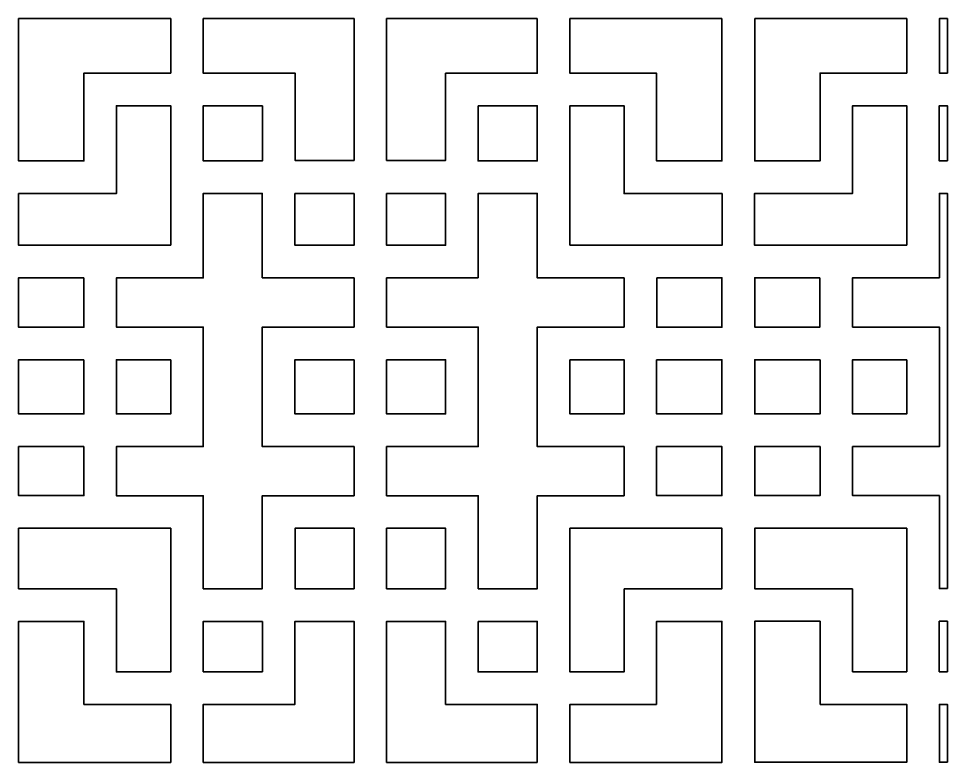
# Model space of a CAD drawing. Header units: centimetres. Extents: x 24 to 482, y -156 to 120.
# Drawn here: x 76.2 to 127.6, y 26.4 to 67.5 of the extents above; entities that cross this region are included whole.
import ezdxf

# ---------------------------------------------------------------- set-up
doc = ezdxf.new("R2010")
doc.units = ezdxf.units.CM
doc.header["$MEASUREMENT"] = 0
doc.layers.add('layer 1', color=7, linetype='Continuous')

msp = doc.modelspace()

# ---------------------------------------------------------------- linework, layer by layer
at = {"layer": 'layer 1', "color": 250, "lineweight": 35}
for points, knots in [([(76.24832, 67.47746), (76.24832, 67.47746), (84.65332, 67.47746), (84.65332, 67.47746), (84.65332, 67.47746), (84.65332, 67.47746), (84.65332, 64.46746), (84.65332, 64.46746), (84.65332, 64.46746), (84.65332, 64.46746), (79.86082, 64.46746), (79.86082, 64.46746), (79.86082, 64.46746), (79.86082, 64.46746), (79.86082, 59.61996), (79.86082, 59.61996), (79.86082, 59.61996), (79.86082, 59.61996), (76.24832, 59.61996), (76.24832, 59.61996), (76.24832, 59.61996), (76.24832, 59.61996), (76.24832, 67.47746), (76.24832, 67.47746)], [0, 0, 0, 0, 0.14285714, 0.14285714, 0.14285714, 0.14285714, 0.28571429, 0.28571429, 0.28571429, 0.28571429, 0.42857143, 0.42857143, 0.42857143, 0.42857143, 0.57142857, 0.57142857, 0.57142857, 0.57142857, 0.71428571, 0.71428571, 0.71428571, 0.71428571, 1, 1, 1, 1]), ([(86.45332, 67.47746), (86.45332, 67.47746), (86.45332, 64.46496), (86.45332, 64.46496), (86.45332, 64.46496), (86.45332, 64.46496), (91.52332, 64.46746), (91.52332, 64.46746), (91.52332, 64.46746), (91.52332, 64.46746), (91.52332, 59.65246), (91.52332, 59.65246), (91.52332, 59.65246), (91.52332, 59.65246), (94.78582, 59.65246), (94.78582, 59.65246), (94.78582, 59.65246), (94.78582, 59.65246), (94.78582, 67.47996), (94.78582, 67.47996), (94.78582, 67.47996), (94.78582, 67.47996), (86.45332, 67.47746), (86.45332, 67.47746)], [0, 0, 0, 0, 0.14285714, 0.14285714, 0.14285714, 0.14285714, 0.28571429, 0.28571429, 0.28571429, 0.28571429, 0.42857143, 0.42857143, 0.42857143, 0.42857143, 0.57142857, 0.57142857, 0.57142857, 0.57142857, 0.71428571, 0.71428571, 0.71428571, 0.71428571, 1, 1, 1, 1]), ([(104.90832, 67.47746), (104.90832, 67.47746), (104.90832, 64.46496), (104.90832, 64.46496), (104.90832, 64.46496), (104.90832, 64.46496), (99.84082, 64.46496), (99.84082, 64.46496), (99.84082, 64.46496), (99.84082, 64.46496), (99.84082, 59.65246), (99.84082, 59.65246), (99.84082, 59.65246), (99.84082, 59.65246), (96.57832, 59.65246), (96.57832, 59.65246), (96.57832, 59.65246), (96.57832, 59.65246), (96.57832, 67.47996), (96.57832, 67.47996), (96.57832, 67.47996), (96.57832, 67.47996), (104.90832, 67.47746), (104.90832, 67.47746)], [0, 0, 0, 0, 0.14285714, 0.14285714, 0.14285714, 0.14285714, 0.28571429, 0.28571429, 0.28571429, 0.28571429, 0.42857143, 0.42857143, 0.42857143, 0.42857143, 0.57142857, 0.57142857, 0.57142857, 0.57142857, 0.71428571, 0.71428571, 0.71428571, 0.71428571, 1, 1, 1, 1]), ([(115.11332, 67.47746), (115.11332, 67.47746), (106.70832, 67.47746), (106.70832, 67.47746), (106.70832, 67.47746), (106.70832, 67.47746), (106.70832, 64.46496), (106.70832, 64.46496), (106.70832, 64.46496), (106.70832, 64.46496), (111.50082, 64.46496), (111.50082, 64.46496), (111.50082, 64.46496), (111.50082, 64.46496), (111.50082, 59.61996), (111.50082, 59.61996), (111.50082, 59.61996), (111.50082, 59.61996), (115.11332, 59.61996), (115.11332, 59.61996), (115.11332, 59.61996), (115.11332, 59.61996), (115.11332, 67.47746), (115.11332, 67.47746)], [0, 0, 0, 0, 0.14285714, 0.14285714, 0.14285714, 0.14285714, 0.28571429, 0.28571429, 0.28571429, 0.28571429, 0.42857143, 0.42857143, 0.42857143, 0.42857143, 0.57142857, 0.57142857, 0.57142857, 0.57142857, 0.71428571, 0.71428571, 0.71428571, 0.71428571, 1, 1, 1, 1]), ([(116.92082, 67.47996), (116.92082, 67.47996), (125.32582, 67.47996), (125.32582, 67.47996), (125.32582, 67.47996), (125.32582, 67.47996), (125.32582, 64.46996), (125.32582, 64.46996), (125.32582, 64.46996), (125.32582, 64.46996), (120.53332, 64.46996), (120.53332, 64.46996), (120.53332, 64.46996), (120.53332, 64.46996), (120.53332, 59.62246), (120.53332, 59.62246), (120.53332, 59.62246), (120.53332, 59.62246), (116.92082, 59.62246), (116.92082, 59.62246), (116.92082, 59.62246), (116.92082, 59.62246), (116.92082, 67.47996), (116.92082, 67.47996)], [0, 0, 0, 0, 0.14285714, 0.14285714, 0.14285714, 0.14285714, 0.28571429, 0.28571429, 0.28571429, 0.28571429, 0.42857143, 0.42857143, 0.42857143, 0.42857143, 0.57142857, 0.57142857, 0.57142857, 0.57142857, 0.71428571, 0.71428571, 0.71428571, 0.71428571, 1, 1, 1, 1]), ([(127.57081, 64.46746), (127.57081, 64.46746), (127.12582, 64.46746), (127.12582, 64.46746), (127.12582, 64.46746), (127.12582, 64.46746), (127.12582, 67.47996), (127.12582, 67.47996), (127.12582, 67.47996), (127.12582, 67.47996), (127.57081, 67.47996), (127.57081, 67.47996), (127.57081, 67.47996), (127.57081, 67.47996), (127.57081, 64.46746), (127.57081, 64.46746)], [0, 0, 0, 0, 0.2, 0.2, 0.2, 0.2, 0.4, 0.4, 0.4, 0.4, 0.6, 0.6, 0.6, 0.6, 1, 1, 1, 1]), ([(84.65332, 54.96246), (84.65332, 54.96246), (84.65332, 62.66747), (84.65332, 62.66747), (84.65332, 62.66747), (84.65332, 62.66747), (81.65832, 62.66747), (81.65832, 62.66747), (81.65832, 62.66747), (81.65832, 62.66747), (81.65832, 57.81996), (81.65832, 57.81996), (81.65832, 57.81996), (81.65832, 57.81996), (76.24832, 57.81996), (76.24832, 57.81996), (76.24832, 57.81996), (76.24832, 57.81996), (76.24832, 54.96246), (76.24832, 54.96246), (76.24832, 54.96246), (76.24832, 54.96246), (84.65332, 54.96246), (84.65332, 54.96246)], [0, 0, 0, 0, 0.14285714, 0.14285714, 0.14285714, 0.14285714, 0.28571429, 0.28571429, 0.28571429, 0.28571429, 0.42857143, 0.42857143, 0.42857143, 0.42857143, 0.57142857, 0.57142857, 0.57142857, 0.57142857, 0.71428571, 0.71428571, 0.71428571, 0.71428571, 1, 1, 1, 1]), ([(89.72082, 62.66496), (89.72082, 62.66496), (86.45082, 62.66496), (86.45082, 62.66496), (86.45082, 62.66496), (86.45082, 62.66496), (86.45082, 59.61996), (86.45082, 59.61996), (86.45082, 59.61996), (86.45082, 59.61996), (89.72082, 59.61996), (89.72082, 59.61996), (89.72082, 59.61996), (89.72082, 59.61996), (89.72082, 62.66496), (89.72082, 62.66496)], [0, 0, 0, 0, 0.2, 0.2, 0.2, 0.2, 0.4, 0.4, 0.4, 0.4, 0.6, 0.6, 0.6, 0.6, 1, 1, 1, 1]), ([(101.64082, 62.66496), (101.64082, 62.66496), (104.91082, 62.66496), (104.91082, 62.66496), (104.91082, 62.66496), (104.91082, 62.66496), (104.91082, 59.61996), (104.91082, 59.61996), (104.91082, 59.61996), (104.91082, 59.61996), (101.64082, 59.61996), (101.64082, 59.61996), (101.64082, 59.61996), (101.64082, 59.61996), (101.64082, 62.66496), (101.64082, 62.66496)], [0, 0, 0, 0, 0.2, 0.2, 0.2, 0.2, 0.4, 0.4, 0.4, 0.4, 0.6, 0.6, 0.6, 0.6, 1, 1, 1, 1]), ([(106.70832, 54.96246), (106.70832, 54.96246), (106.70832, 62.66747), (106.70832, 62.66747), (106.70832, 62.66747), (106.70832, 62.66747), (109.70331, 62.66747), (109.70331, 62.66747), (109.70331, 62.66747), (109.70331, 62.66747), (109.70331, 57.81996), (109.70331, 57.81996), (109.70331, 57.81996), (109.70331, 57.81996), (115.11582, 57.81996), (115.11582, 57.81996), (115.11582, 57.81996), (115.11582, 57.81996), (115.11582, 54.96246), (115.11582, 54.96246), (115.11582, 54.96246), (115.11582, 54.96246), (106.70832, 54.96246), (106.70832, 54.96246)], [0, 0, 0, 0, 0.14285714, 0.14285714, 0.14285714, 0.14285714, 0.28571429, 0.28571429, 0.28571429, 0.28571429, 0.42857143, 0.42857143, 0.42857143, 0.42857143, 0.57142857, 0.57142857, 0.57142857, 0.57142857, 0.71428571, 0.71428571, 0.71428571, 0.71428571, 1, 1, 1, 1]), ([(125.32582, 54.96496), (125.32582, 54.96496), (125.32582, 62.66996), (125.32582, 62.66996), (125.32582, 62.66996), (125.32582, 62.66996), (122.33081, 62.66996), (122.33081, 62.66996), (122.33081, 62.66996), (122.33081, 62.66996), (122.33081, 57.82246), (122.33081, 57.82246), (122.33081, 57.82246), (122.33081, 57.82246), (116.91832, 57.82246), (116.91832, 57.82246), (116.91832, 57.82246), (116.91832, 57.82246), (116.91832, 54.96747), (116.91832, 54.96747), (116.91832, 54.96747), (116.91832, 54.96747), (125.32582, 54.96496), (125.32582, 54.96496)], [0, 0, 0, 0, 0.14285714, 0.14285714, 0.14285714, 0.14285714, 0.28571429, 0.28571429, 0.28571429, 0.28571429, 0.42857143, 0.42857143, 0.42857143, 0.42857143, 0.57142857, 0.57142857, 0.57142857, 0.57142857, 0.71428571, 0.71428571, 0.71428571, 0.71428571, 1, 1, 1, 1]), ([(127.57081, 59.62246), (127.57081, 59.62246), (127.12332, 59.62246), (127.12332, 59.62246), (127.12332, 59.62246), (127.12332, 59.62246), (127.12332, 62.66747), (127.12332, 62.66747), (127.12332, 62.66747), (127.12332, 62.66747), (127.57081, 62.66747), (127.57081, 62.66747), (127.57081, 62.66747), (127.57081, 62.66747), (127.57081, 59.62246), (127.57081, 59.62246)], [0, 0, 0, 0, 0.2, 0.2, 0.2, 0.2, 0.4, 0.4, 0.4, 0.4, 0.6, 0.6, 0.6, 0.6, 1, 1, 1, 1]), ([(89.71582, 53.16247), (89.71582, 53.16247), (94.78582, 53.16247), (94.78582, 53.16247), (94.78582, 53.16247), (94.78582, 53.16247), (94.78582, 50.44246), (94.78582, 50.44246), (94.78582, 50.44246), (94.78582, 50.44246), (89.71582, 50.44246), (89.71582, 50.44246), (89.71582, 50.44246), (89.71582, 50.44246), (89.71582, 43.84746), (89.71582, 43.84746), (89.71582, 43.84746), (89.71582, 43.84746), (94.78582, 43.84746), (94.78582, 43.84746), (94.78582, 43.84746), (94.78582, 43.84746), (94.78582, 41.13496), (94.78582, 41.13496), (94.78582, 41.13496), (94.78582, 41.13496), (89.71582, 41.13496), (89.71582, 41.13496), (89.71582, 41.13496), (89.71582, 41.13496), (89.71582, 35.99996), (89.71582, 35.99996), (89.71582, 35.99996), (89.71582, 35.99996), (86.45582, 35.99996), (86.45582, 35.99996), (86.45582, 35.99996), (86.45582, 35.99996), (86.45582, 41.13496), (86.45582, 41.13496), (86.45582, 41.13496), (86.45582, 41.13496), (81.65832, 41.13496), (81.65832, 41.13496), (81.65832, 41.13496), (81.65832, 41.13496), (81.65832, 43.84746), (81.65832, 43.84746), (81.65832, 43.84746), (81.65832, 43.84746), (86.45582, 43.84746), (86.45582, 43.84746), (86.45582, 43.84746), (86.45582, 43.84746), (86.45582, 50.44246), (86.45582, 50.44246), (86.45582, 50.44246), (86.45582, 50.44246), (81.65832, 50.44246), (81.65832, 50.44246), (81.65832, 50.44246), (81.65832, 50.44246), (81.65832, 53.16247), (81.65832, 53.16247), (81.65832, 53.16247), (81.65832, 53.16247), (86.45582, 53.16247), (86.45582, 53.16247), (86.45582, 53.16247), (86.45582, 53.16247), (86.45582, 57.82497), (86.45582, 57.82497), (86.45582, 57.82497), (86.45582, 57.82497), (89.71582, 57.82497), (89.71582, 57.82497), (89.71582, 57.82497), (89.71582, 57.82497), (89.71582, 53.16247), (89.71582, 53.16247)], [0, 0, 0, 0, 0.04761905, 0.04761905, 0.04761905, 0.04761905, 0.0952381, 0.0952381, 0.0952381, 0.0952381, 0.14285714, 0.14285714, 0.14285714, 0.14285714, 0.19047619, 0.19047619, 0.19047619, 0.19047619, 0.23809524, 0.23809524, 0.23809524, 0.23809524, 0.28571429, 0.28571429, 0.28571429, 0.28571429, 0.33333333, 0.33333333, 0.33333333, 0.33333333, 0.38095238, 0.38095238, 0.38095238, 0.38095238, 0.42857143, 0.42857143, 0.42857143, 0.42857143, 0.47619048, 0.47619048, 0.47619048, 0.47619048, 0.52380952, 0.52380952, 0.52380952, 0.52380952, 0.57142857, 0.57142857, 0.57142857, 0.57142857, 0.61904762, 0.61904762, 0.61904762, 0.61904762, 0.66666667, 0.66666667, 0.66666667, 0.66666667, 0.71428571, 0.71428571, 0.71428571, 0.71428571, 0.76190476, 0.76190476, 0.76190476, 0.76190476, 0.80952381, 0.80952381, 0.80952381, 0.80952381, 0.85714286, 0.85714286, 0.85714286, 0.85714286, 0.9047619, 0.9047619, 0.9047619, 0.9047619, 1, 1, 1, 1]), ([(94.78582, 57.81996), (94.78582, 57.81996), (91.51832, 57.81996), (91.51832, 57.81996), (91.51832, 57.81996), (91.51832, 57.81996), (91.51832, 54.96246), (91.51832, 54.96246), (91.51832, 54.96246), (91.51832, 54.96246), (94.78582, 54.96246), (94.78582, 54.96246), (94.78582, 54.96246), (94.78582, 54.96246), (94.78582, 57.81996), (94.78582, 57.81996)], [0, 0, 0, 0, 0.2, 0.2, 0.2, 0.2, 0.4, 0.4, 0.4, 0.4, 0.6, 0.6, 0.6, 0.6, 1, 1, 1, 1]), ([(101.64582, 53.16247), (101.64582, 53.16247), (96.57832, 53.16247), (96.57832, 53.16247), (96.57832, 53.16247), (96.57832, 53.16247), (96.57832, 50.44246), (96.57832, 50.44246), (96.57832, 50.44246), (96.57832, 50.44246), (101.64582, 50.44246), (101.64582, 50.44246), (101.64582, 50.44246), (101.64582, 50.44246), (101.64582, 43.84746), (101.64582, 43.84746), (101.64582, 43.84746), (101.64582, 43.84746), (96.57832, 43.84746), (96.57832, 43.84746), (96.57832, 43.84746), (96.57832, 43.84746), (96.57832, 41.13496), (96.57832, 41.13496), (96.57832, 41.13496), (96.57832, 41.13496), (101.64582, 41.13496), (101.64582, 41.13496), (101.64582, 41.13496), (101.64582, 41.13496), (101.64582, 35.99746), (101.64582, 35.99746), (101.64582, 35.99746), (101.64582, 35.99746), (104.90832, 35.99746), (104.90832, 35.99746), (104.90832, 35.99746), (104.90832, 35.99746), (104.90832, 41.13496), (104.90832, 41.13496), (104.90832, 41.13496), (104.90832, 41.13496), (109.70331, 41.13496), (109.70331, 41.13496), (109.70331, 41.13496), (109.70331, 41.13496), (109.70331, 43.84746), (109.70331, 43.84746), (109.70331, 43.84746), (109.70331, 43.84746), (104.90832, 43.84746), (104.90832, 43.84746), (104.90832, 43.84746), (104.90832, 43.84746), (104.90832, 50.44246), (104.90832, 50.44246), (104.90832, 50.44246), (104.90832, 50.44246), (109.70331, 50.44246), (109.70331, 50.44246), (109.70331, 50.44246), (109.70331, 50.44246), (109.70331, 53.16247), (109.70331, 53.16247), (109.70331, 53.16247), (109.70331, 53.16247), (104.90832, 53.16247), (104.90832, 53.16247), (104.90832, 53.16247), (104.90832, 53.16247), (104.90832, 57.82246), (104.90832, 57.82246), (104.90832, 57.82246), (104.90832, 57.82246), (101.64582, 57.82246), (101.64582, 57.82246), (101.64582, 57.82246), (101.64582, 57.82246), (101.64582, 53.16247), (101.64582, 53.16247)], [0, 0, 0, 0, 0.04761905, 0.04761905, 0.04761905, 0.04761905, 0.0952381, 0.0952381, 0.0952381, 0.0952381, 0.14285714, 0.14285714, 0.14285714, 0.14285714, 0.19047619, 0.19047619, 0.19047619, 0.19047619, 0.23809524, 0.23809524, 0.23809524, 0.23809524, 0.28571429, 0.28571429, 0.28571429, 0.28571429, 0.33333333, 0.33333333, 0.33333333, 0.33333333, 0.38095238, 0.38095238, 0.38095238, 0.38095238, 0.42857143, 0.42857143, 0.42857143, 0.42857143, 0.47619048, 0.47619048, 0.47619048, 0.47619048, 0.52380952, 0.52380952, 0.52380952, 0.52380952, 0.57142857, 0.57142857, 0.57142857, 0.57142857, 0.61904762, 0.61904762, 0.61904762, 0.61904762, 0.66666667, 0.66666667, 0.66666667, 0.66666667, 0.71428571, 0.71428571, 0.71428571, 0.71428571, 0.76190476, 0.76190476, 0.76190476, 0.76190476, 0.80952381, 0.80952381, 0.80952381, 0.80952381, 0.85714286, 0.85714286, 0.85714286, 0.85714286, 0.9047619, 0.9047619, 0.9047619, 0.9047619, 1, 1, 1, 1]), ([(96.57832, 57.81996), (96.57832, 57.81996), (99.84332, 57.81996), (99.84332, 57.81996), (99.84332, 57.81996), (99.84332, 57.81996), (99.84332, 54.96246), (99.84332, 54.96246), (99.84332, 54.96246), (99.84332, 54.96246), (96.57832, 54.96246), (96.57832, 54.96246), (96.57832, 54.96246), (96.57832, 54.96246), (96.57832, 57.81996), (96.57832, 57.81996)], [0, 0, 0, 0, 0.2, 0.2, 0.2, 0.2, 0.4, 0.4, 0.4, 0.4, 0.6, 0.6, 0.6, 0.6, 1, 1, 1, 1]), ([(127.57081, 36.00246), (127.57081, 36.00246), (127.12582, 36.00246), (127.12582, 36.00246), (127.12582, 36.00246), (127.12582, 36.00246), (127.12582, 41.13996), (127.12582, 41.13996), (127.12582, 41.13996), (127.12582, 41.13996), (122.33081, 41.13996), (122.33081, 41.13996), (122.33081, 41.13996), (122.33081, 41.13996), (122.33081, 43.84996), (122.33081, 43.84996), (122.33081, 43.84996), (122.33081, 43.84996), (127.12582, 43.84996), (127.12582, 43.84996), (127.12582, 43.84996), (127.12582, 43.84996), (127.12582, 50.44496), (127.12582, 50.44496), (127.12582, 50.44496), (127.12582, 50.44496), (122.33081, 50.44496), (122.33081, 50.44496), (122.33081, 50.44496), (122.33081, 50.44496), (122.33081, 53.16496), (122.33081, 53.16496), (122.33081, 53.16496), (122.33081, 53.16496), (127.12582, 53.16496), (127.12582, 53.16496), (127.12582, 53.16496), (127.12582, 53.16496), (127.12582, 57.82746), (127.12582, 57.82746), (127.12582, 57.82746), (127.12582, 57.82746), (127.57081, 57.82746), (127.57081, 57.82746), (127.57081, 57.82746), (127.57081, 57.82746), (127.57081, 36.00246), (127.57081, 36.00246)], [0, 0, 0, 0, 0.07692308, 0.07692308, 0.07692308, 0.07692308, 0.15384615, 0.15384615, 0.15384615, 0.15384615, 0.23076923, 0.23076923, 0.23076923, 0.23076923, 0.30769231, 0.30769231, 0.30769231, 0.30769231, 0.38461538, 0.38461538, 0.38461538, 0.38461538, 0.46153846, 0.46153846, 0.46153846, 0.46153846, 0.53846154, 0.53846154, 0.53846154, 0.53846154, 0.61538462, 0.61538462, 0.61538462, 0.61538462, 0.69230769, 0.69230769, 0.69230769, 0.69230769, 0.76923077, 0.76923077, 0.76923077, 0.76923077, 0.84615385, 0.84615385, 0.84615385, 0.84615385, 1, 1, 1, 1]), ([(79.85832, 53.16746), (79.85832, 53.16746), (76.24832, 53.16746), (76.24832, 53.16746), (76.24832, 53.16746), (76.24832, 53.16746), (76.24832, 50.43996), (76.24832, 50.43996), (76.24832, 50.43996), (76.24832, 50.43996), (79.85832, 50.43996), (79.85832, 50.43996), (79.85832, 50.43996), (79.85832, 50.43996), (79.85832, 53.16746), (79.85832, 53.16746)], [0, 0, 0, 0, 0.2, 0.2, 0.2, 0.2, 0.4, 0.4, 0.4, 0.4, 0.6, 0.6, 0.6, 0.6, 1, 1, 1, 1]), ([(111.50582, 53.16746), (111.50582, 53.16746), (115.11332, 53.16746), (115.11332, 53.16746), (115.11332, 53.16746), (115.11332, 53.16746), (115.11332, 50.43996), (115.11332, 50.43996), (115.11332, 50.43996), (115.11332, 50.43996), (111.50582, 50.43996), (111.50582, 50.43996), (111.50582, 50.43996), (111.50582, 50.43996), (111.50582, 53.16746), (111.50582, 53.16746)], [0, 0, 0, 0, 0.2, 0.2, 0.2, 0.2, 0.4, 0.4, 0.4, 0.4, 0.6, 0.6, 0.6, 0.6, 1, 1, 1, 1]), ([(120.52832, 53.16996), (120.52832, 53.16996), (116.92082, 53.16996), (116.92082, 53.16996), (116.92082, 53.16996), (116.92082, 53.16996), (116.92082, 50.44496), (116.92082, 50.44496), (116.92082, 50.44496), (116.92082, 50.44496), (120.52832, 50.44496), (120.52832, 50.44496), (120.52832, 50.44496), (120.52832, 50.44496), (120.52832, 53.16996), (120.52832, 53.16996)], [0, 0, 0, 0, 0.2, 0.2, 0.2, 0.2, 0.4, 0.4, 0.4, 0.4, 0.6, 0.6, 0.6, 0.6, 1, 1, 1, 1]), ([(79.85832, 48.64246), (79.85832, 48.64246), (76.24832, 48.64246), (76.24832, 48.64246), (76.24832, 48.64246), (76.24832, 48.64246), (76.24832, 45.64996), (76.24832, 45.64996), (76.24832, 45.64996), (76.24832, 45.64996), (79.85832, 45.64996), (79.85832, 45.64996), (79.85832, 45.64996), (79.85832, 45.64996), (79.85832, 48.64246), (79.85832, 48.64246)], [0, 0, 0, 0, 0.2, 0.2, 0.2, 0.2, 0.4, 0.4, 0.4, 0.4, 0.6, 0.6, 0.6, 0.6, 1, 1, 1, 1]), ([(84.65332, 48.64246), (84.65332, 48.64246), (81.65832, 48.64246), (81.65832, 48.64246), (81.65832, 48.64246), (81.65832, 48.64246), (81.65832, 45.64746), (81.65832, 45.64746), (81.65832, 45.64746), (81.65832, 45.64746), (84.65332, 45.64746), (84.65332, 45.64746), (84.65332, 45.64746), (84.65332, 45.64746), (84.65332, 48.64246), (84.65332, 48.64246)], [0, 0, 0, 0, 0.2, 0.2, 0.2, 0.2, 0.4, 0.4, 0.4, 0.4, 0.6, 0.6, 0.6, 0.6, 1, 1, 1, 1]), ([(94.78582, 48.64246), (94.78582, 48.64246), (91.51832, 48.64246), (91.51832, 48.64246), (91.51832, 48.64246), (91.51832, 48.64246), (91.51832, 45.64746), (91.51832, 45.64746), (91.51832, 45.64746), (91.51832, 45.64746), (94.78582, 45.64746), (94.78582, 45.64746), (94.78582, 45.64746), (94.78582, 45.64746), (94.78582, 48.64246), (94.78582, 48.64246)], [0, 0, 0, 0, 0.2, 0.2, 0.2, 0.2, 0.4, 0.4, 0.4, 0.4, 0.6, 0.6, 0.6, 0.6, 1, 1, 1, 1]), ([(96.57832, 48.64246), (96.57832, 48.64246), (99.84332, 48.64246), (99.84332, 48.64246), (99.84332, 48.64246), (99.84332, 48.64246), (99.84332, 45.64746), (99.84332, 45.64746), (99.84332, 45.64746), (99.84332, 45.64746), (96.57832, 45.64746), (96.57832, 45.64746), (96.57832, 45.64746), (96.57832, 45.64746), (96.57832, 48.64246), (96.57832, 48.64246)], [0, 0, 0, 0, 0.2, 0.2, 0.2, 0.2, 0.4, 0.4, 0.4, 0.4, 0.6, 0.6, 0.6, 0.6, 1, 1, 1, 1]), ([(106.70832, 48.64246), (106.70832, 48.64246), (109.70331, 48.64246), (109.70331, 48.64246), (109.70331, 48.64246), (109.70331, 48.64246), (109.70331, 45.64746), (109.70331, 45.64746), (109.70331, 45.64746), (109.70331, 45.64746), (106.70832, 45.64746), (106.70832, 45.64746), (106.70832, 45.64746), (106.70832, 45.64746), (106.70832, 48.64246), (106.70832, 48.64246)], [0, 0, 0, 0, 0.2, 0.2, 0.2, 0.2, 0.4, 0.4, 0.4, 0.4, 0.6, 0.6, 0.6, 0.6, 1, 1, 1, 1]), ([(111.50332, 48.64246), (111.50332, 48.64246), (115.11332, 48.64246), (115.11332, 48.64246), (115.11332, 48.64246), (115.11332, 48.64246), (115.11332, 45.64996), (115.11332, 45.64996), (115.11332, 45.64996), (115.11332, 45.64996), (111.50332, 45.64996), (111.50332, 45.64996), (111.50332, 45.64996), (111.50332, 45.64996), (111.50332, 48.64246), (111.50332, 48.64246)], [0, 0, 0, 0, 0.2, 0.2, 0.2, 0.2, 0.4, 0.4, 0.4, 0.4, 0.6, 0.6, 0.6, 0.6, 1, 1, 1, 1]), ([(120.53082, 48.64496), (120.53082, 48.64496), (116.92082, 48.64496), (116.92082, 48.64496), (116.92082, 48.64496), (116.92082, 48.64496), (116.92082, 45.65246), (116.92082, 45.65246), (116.92082, 45.65246), (116.92082, 45.65246), (120.53082, 45.65246), (120.53082, 45.65246), (120.53082, 45.65246), (120.53082, 45.65246), (120.53082, 48.64496), (120.53082, 48.64496)], [0, 0, 0, 0, 0.2, 0.2, 0.2, 0.2, 0.4, 0.4, 0.4, 0.4, 0.6, 0.6, 0.6, 0.6, 1, 1, 1, 1]), ([(125.32582, 48.64496), (125.32582, 48.64496), (122.33081, 48.64496), (122.33081, 48.64496), (122.33081, 48.64496), (122.33081, 48.64496), (122.33081, 45.64996), (122.33081, 45.64996), (122.33081, 45.64996), (122.33081, 45.64996), (125.32582, 45.64996), (125.32582, 45.64996), (125.32582, 45.64996), (125.32582, 45.64996), (125.32582, 48.64496), (125.32582, 48.64496)], [0, 0, 0, 0, 0.2, 0.2, 0.2, 0.2, 0.4, 0.4, 0.4, 0.4, 0.6, 0.6, 0.6, 0.6, 1, 1, 1, 1]), ([(79.86082, 43.84996), (79.86082, 43.84996), (76.24832, 43.84996), (76.24832, 43.84996), (76.24832, 43.84996), (76.24832, 43.84996), (76.24832, 41.13746), (76.24832, 41.13746), (76.24832, 41.13746), (76.24832, 41.13746), (79.86082, 41.13746), (79.86082, 41.13746), (79.86082, 41.13746), (79.86082, 41.13746), (79.86082, 43.84996), (79.86082, 43.84996)], [0, 0, 0, 0, 0.2, 0.2, 0.2, 0.2, 0.4, 0.4, 0.4, 0.4, 0.6, 0.6, 0.6, 0.6, 1, 1, 1, 1]), ([(111.50082, 43.84996), (111.50082, 43.84996), (115.11332, 43.84996), (115.11332, 43.84996), (115.11332, 43.84996), (115.11332, 43.84996), (115.11332, 41.13746), (115.11332, 41.13746), (115.11332, 41.13746), (115.11332, 41.13746), (111.50082, 41.13746), (111.50082, 41.13746), (111.50082, 41.13746), (111.50082, 41.13746), (111.50082, 43.84996), (111.50082, 43.84996)], [0, 0, 0, 0, 0.2, 0.2, 0.2, 0.2, 0.4, 0.4, 0.4, 0.4, 0.6, 0.6, 0.6, 0.6, 1, 1, 1, 1]), ([(120.53332, 43.85246), (120.53332, 43.85246), (116.92082, 43.85246), (116.92082, 43.85246), (116.92082, 43.85246), (116.92082, 43.85246), (116.92082, 41.13996), (116.92082, 41.13996), (116.92082, 41.13996), (116.92082, 41.13996), (120.53332, 41.13996), (120.53332, 41.13996), (120.53332, 41.13996), (120.53332, 41.13996), (120.53332, 43.85246), (120.53332, 43.85246)], [0, 0, 0, 0, 0.2, 0.2, 0.2, 0.2, 0.4, 0.4, 0.4, 0.4, 0.6, 0.6, 0.6, 0.6, 1, 1, 1, 1]), ([(81.65832, 35.99746), (81.65832, 35.99746), (81.65832, 31.40746), (81.65832, 31.40746), (81.65832, 31.40746), (81.65832, 31.40746), (84.65332, 31.40746), (84.65332, 31.40746), (84.65332, 31.40746), (84.65332, 31.40746), (84.65332, 39.33496), (84.65332, 39.33496), (84.65332, 39.33496), (84.65332, 39.33496), (76.24832, 39.33496), (76.24832, 39.33496), (76.24832, 39.33496), (76.24832, 39.33496), (76.24832, 35.99746), (76.24832, 35.99746), (76.24832, 35.99746), (76.24832, 35.99746), (81.65832, 35.99746), (81.65832, 35.99746)], [0, 0, 0, 0, 0.14285714, 0.14285714, 0.14285714, 0.14285714, 0.28571429, 0.28571429, 0.28571429, 0.28571429, 0.42857143, 0.42857143, 0.42857143, 0.42857143, 0.57142857, 0.57142857, 0.57142857, 0.57142857, 0.71428571, 0.71428571, 0.71428571, 0.71428571, 1, 1, 1, 1]), ([(94.78582, 39.33496), (94.78582, 39.33496), (91.52332, 39.33496), (91.52332, 39.33496), (91.52332, 39.33496), (91.52332, 39.33496), (91.52332, 35.99746), (91.52332, 35.99746), (91.52332, 35.99746), (91.52332, 35.99746), (94.78582, 35.99746), (94.78582, 35.99746), (94.78582, 35.99746), (94.78582, 35.99746), (94.78582, 39.33496), (94.78582, 39.33496)], [0, 0, 0, 0, 0.2, 0.2, 0.2, 0.2, 0.4, 0.4, 0.4, 0.4, 0.6, 0.6, 0.6, 0.6, 1, 1, 1, 1]), ([(96.57832, 39.33496), (96.57832, 39.33496), (99.84082, 39.33496), (99.84082, 39.33496), (99.84082, 39.33496), (99.84082, 39.33496), (99.84082, 35.99746), (99.84082, 35.99746), (99.84082, 35.99746), (99.84082, 35.99746), (96.57832, 35.99746), (96.57832, 35.99746), (96.57832, 35.99746), (96.57832, 35.99746), (96.57832, 39.33496), (96.57832, 39.33496)], [0, 0, 0, 0, 0.2, 0.2, 0.2, 0.2, 0.4, 0.4, 0.4, 0.4, 0.6, 0.6, 0.6, 0.6, 1, 1, 1, 1]), ([(109.70331, 35.99746), (109.70331, 35.99746), (109.70331, 31.40746), (109.70331, 31.40746), (109.70331, 31.40746), (109.70331, 31.40746), (106.70832, 31.40746), (106.70832, 31.40746), (106.70832, 31.40746), (106.70832, 31.40746), (106.70832, 39.33496), (106.70832, 39.33496), (106.70832, 39.33496), (106.70832, 39.33496), (115.11332, 39.33496), (115.11332, 39.33496), (115.11332, 39.33496), (115.11332, 39.33496), (115.11332, 35.99746), (115.11332, 35.99746), (115.11332, 35.99746), (115.11332, 35.99746), (109.70331, 35.99746), (109.70331, 35.99746)], [0, 0, 0, 0, 0.14285714, 0.14285714, 0.14285714, 0.14285714, 0.28571429, 0.28571429, 0.28571429, 0.28571429, 0.42857143, 0.42857143, 0.42857143, 0.42857143, 0.57142857, 0.57142857, 0.57142857, 0.57142857, 0.71428571, 0.71428571, 0.71428571, 0.71428571, 1, 1, 1, 1]), ([(122.33081, 35.99996), (122.33081, 35.99996), (122.33081, 31.41246), (122.33081, 31.41246), (122.33081, 31.41246), (122.33081, 31.41246), (125.32582, 31.41246), (125.32582, 31.41246), (125.32582, 31.41246), (125.32582, 31.41246), (125.32582, 39.33746), (125.32582, 39.33746), (125.32582, 39.33746), (125.32582, 39.33746), (116.92082, 39.33746), (116.92082, 39.33746), (116.92082, 39.33746), (116.92082, 39.33746), (116.92082, 35.99996), (116.92082, 35.99996), (116.92082, 35.99996), (116.92082, 35.99996), (122.33081, 35.99996), (122.33081, 35.99996)], [0, 0, 0, 0, 0.14285714, 0.14285714, 0.14285714, 0.14285714, 0.28571429, 0.28571429, 0.28571429, 0.28571429, 0.42857143, 0.42857143, 0.42857143, 0.42857143, 0.57142857, 0.57142857, 0.57142857, 0.57142857, 0.71428571, 0.71428571, 0.71428571, 0.71428571, 1, 1, 1, 1]), ([(79.85832, 29.60996), (79.85832, 29.60996), (79.86082, 34.19747), (79.86082, 34.19747), (79.86082, 34.19747), (79.86082, 34.19747), (76.24832, 34.19747), (76.24832, 34.19747), (76.24832, 34.19747), (76.24832, 34.19747), (76.24832, 26.40746), (76.24832, 26.40746), (76.24832, 26.40746), (76.24832, 26.40746), (84.65332, 26.40746), (84.65332, 26.40746), (84.65332, 26.40746), (84.65332, 26.40746), (84.65332, 29.60996), (84.65332, 29.60996), (84.65332, 29.60996), (84.65332, 29.60996), (79.85832, 29.60996), (79.85832, 29.60996)], [0, 0, 0, 0, 0.14285714, 0.14285714, 0.14285714, 0.14285714, 0.28571429, 0.28571429, 0.28571429, 0.28571429, 0.42857143, 0.42857143, 0.42857143, 0.42857143, 0.57142857, 0.57142857, 0.57142857, 0.57142857, 0.71428571, 0.71428571, 0.71428571, 0.71428571, 1, 1, 1, 1]), ([(86.45332, 26.40746), (86.45332, 26.40746), (86.45332, 29.60996), (86.45332, 29.60996), (86.45332, 29.60996), (86.45332, 29.60996), (91.51832, 29.60996), (91.51832, 29.60996), (91.51832, 29.60996), (91.51832, 29.60996), (91.51832, 34.19747), (91.51832, 34.19747), (91.51832, 34.19747), (91.51832, 34.19747), (94.78582, 34.19747), (94.78582, 34.19747), (94.78582, 34.19747), (94.78582, 34.19747), (94.78582, 26.40996), (94.78582, 26.40996), (94.78582, 26.40996), (94.78582, 26.40996), (86.45332, 26.40746), (86.45332, 26.40746)], [0, 0, 0, 0, 0.14285714, 0.14285714, 0.14285714, 0.14285714, 0.28571429, 0.28571429, 0.28571429, 0.28571429, 0.42857143, 0.42857143, 0.42857143, 0.42857143, 0.57142857, 0.57142857, 0.57142857, 0.57142857, 0.71428571, 0.71428571, 0.71428571, 0.71428571, 1, 1, 1, 1]), ([(89.72332, 34.19747), (89.72332, 34.19747), (86.45332, 34.19747), (86.45332, 34.19747), (86.45332, 34.19747), (86.45332, 34.19747), (86.45332, 31.40996), (86.45332, 31.40996), (86.45332, 31.40996), (86.45332, 31.40996), (89.72332, 31.40996), (89.72332, 31.40996), (89.72332, 31.40996), (89.72332, 31.40996), (89.72332, 34.19747), (89.72332, 34.19747)], [0, 0, 0, 0, 0.2, 0.2, 0.2, 0.2, 0.4, 0.4, 0.4, 0.4, 0.6, 0.6, 0.6, 0.6, 1, 1, 1, 1]), ([(104.90832, 26.40746), (104.90832, 26.40746), (104.90832, 29.60996), (104.90832, 29.60996), (104.90832, 29.60996), (104.90832, 29.60996), (99.84332, 29.60746), (99.84332, 29.60746), (99.84332, 29.60746), (99.84332, 29.60746), (99.84332, 34.19747), (99.84332, 34.19747), (99.84332, 34.19747), (99.84332, 34.19747), (96.57832, 34.19747), (96.57832, 34.19747), (96.57832, 34.19747), (96.57832, 34.19747), (96.57832, 26.40746), (96.57832, 26.40746), (96.57832, 26.40746), (96.57832, 26.40746), (104.90832, 26.40746), (104.90832, 26.40746)], [0, 0, 0, 0, 0.14285714, 0.14285714, 0.14285714, 0.14285714, 0.28571429, 0.28571429, 0.28571429, 0.28571429, 0.42857143, 0.42857143, 0.42857143, 0.42857143, 0.57142857, 0.57142857, 0.57142857, 0.57142857, 0.71428571, 0.71428571, 0.71428571, 0.71428571, 1, 1, 1, 1]), ([(101.64082, 34.19747), (101.64082, 34.19747), (104.91082, 34.19747), (104.91082, 34.19747), (104.91082, 34.19747), (104.91082, 34.19747), (104.91082, 31.40746), (104.91082, 31.40746), (104.91082, 31.40746), (104.91082, 31.40746), (101.64082, 31.40746), (101.64082, 31.40746), (101.64082, 31.40746), (101.64082, 31.40746), (101.64082, 34.19747), (101.64082, 34.19747)], [0, 0, 0, 0, 0.2, 0.2, 0.2, 0.2, 0.4, 0.4, 0.4, 0.4, 0.6, 0.6, 0.6, 0.6, 1, 1, 1, 1]), ([(111.50332, 29.60996), (111.50332, 29.60996), (111.50332, 34.19747), (111.50332, 34.19747), (111.50332, 34.19747), (111.50332, 34.19747), (115.11332, 34.19747), (115.11332, 34.19747), (115.11332, 34.19747), (115.11332, 34.19747), (115.11332, 26.40746), (115.11332, 26.40746), (115.11332, 26.40746), (115.11332, 26.40746), (106.70832, 26.40746), (106.70832, 26.40746), (106.70832, 26.40746), (106.70832, 26.40746), (106.70832, 29.60996), (106.70832, 29.60996), (106.70832, 29.60996), (106.70832, 29.60996), (111.50332, 29.60996), (111.50332, 29.60996)], [0, 0, 0, 0, 0.14285714, 0.14285714, 0.14285714, 0.14285714, 0.28571429, 0.28571429, 0.28571429, 0.28571429, 0.42857143, 0.42857143, 0.42857143, 0.42857143, 0.57142857, 0.57142857, 0.57142857, 0.57142857, 0.71428571, 0.71428571, 0.71428571, 0.71428571, 1, 1, 1, 1]), ([(120.53082, 29.61246), (120.53082, 29.61246), (120.53082, 34.19997), (120.53082, 34.19997), (120.53082, 34.19997), (120.53082, 34.19997), (116.92082, 34.19997), (116.92082, 34.19997), (116.92082, 34.19997), (116.92082, 34.19997), (116.92082, 26.41247), (116.92082, 26.41247), (116.92082, 26.41247), (116.92082, 26.41247), (125.32582, 26.41247), (125.32582, 26.41247), (125.32582, 26.41247), (125.32582, 26.41247), (125.32582, 29.61246), (125.32582, 29.61246), (125.32582, 29.61246), (125.32582, 29.61246), (120.53082, 29.61246), (120.53082, 29.61246)], [0, 0, 0, 0, 0.14285714, 0.14285714, 0.14285714, 0.14285714, 0.28571429, 0.28571429, 0.28571429, 0.28571429, 0.42857143, 0.42857143, 0.42857143, 0.42857143, 0.57142857, 0.57142857, 0.57142857, 0.57142857, 0.71428571, 0.71428571, 0.71428571, 0.71428571, 1, 1, 1, 1]), ([(127.57081, 31.41246), (127.57081, 31.41246), (127.12332, 31.41246), (127.12332, 31.41246), (127.12332, 31.41246), (127.12332, 31.41246), (127.12332, 34.19997), (127.12332, 34.19997), (127.12332, 34.19997), (127.12332, 34.19997), (127.57081, 34.19997), (127.57081, 34.19997), (127.57081, 34.19997), (127.57081, 34.19997), (127.57081, 31.41246), (127.57081, 31.41246)], [0, 0, 0, 0, 0.2, 0.2, 0.2, 0.2, 0.4, 0.4, 0.4, 0.4, 0.6, 0.6, 0.6, 0.6, 1, 1, 1, 1]), ([(127.57081, 26.41247), (127.57081, 26.41247), (127.12582, 26.41247), (127.12582, 26.41247), (127.12582, 26.41247), (127.12582, 26.41247), (127.12582, 29.61246), (127.12582, 29.61246), (127.12582, 29.61246), (127.12582, 29.61246), (127.57081, 29.61246), (127.57081, 29.61246), (127.57081, 29.61246), (127.57081, 29.61246), (127.57081, 26.41247), (127.57081, 26.41247)], [0, 0, 0, 0, 0.2, 0.2, 0.2, 0.2, 0.4, 0.4, 0.4, 0.4, 0.6, 0.6, 0.6, 0.6, 1, 1, 1, 1])]:
    msp.add_open_spline(points, degree=3, knots=knots, dxfattribs=at)

doc.saveas('drawing.dxf')
